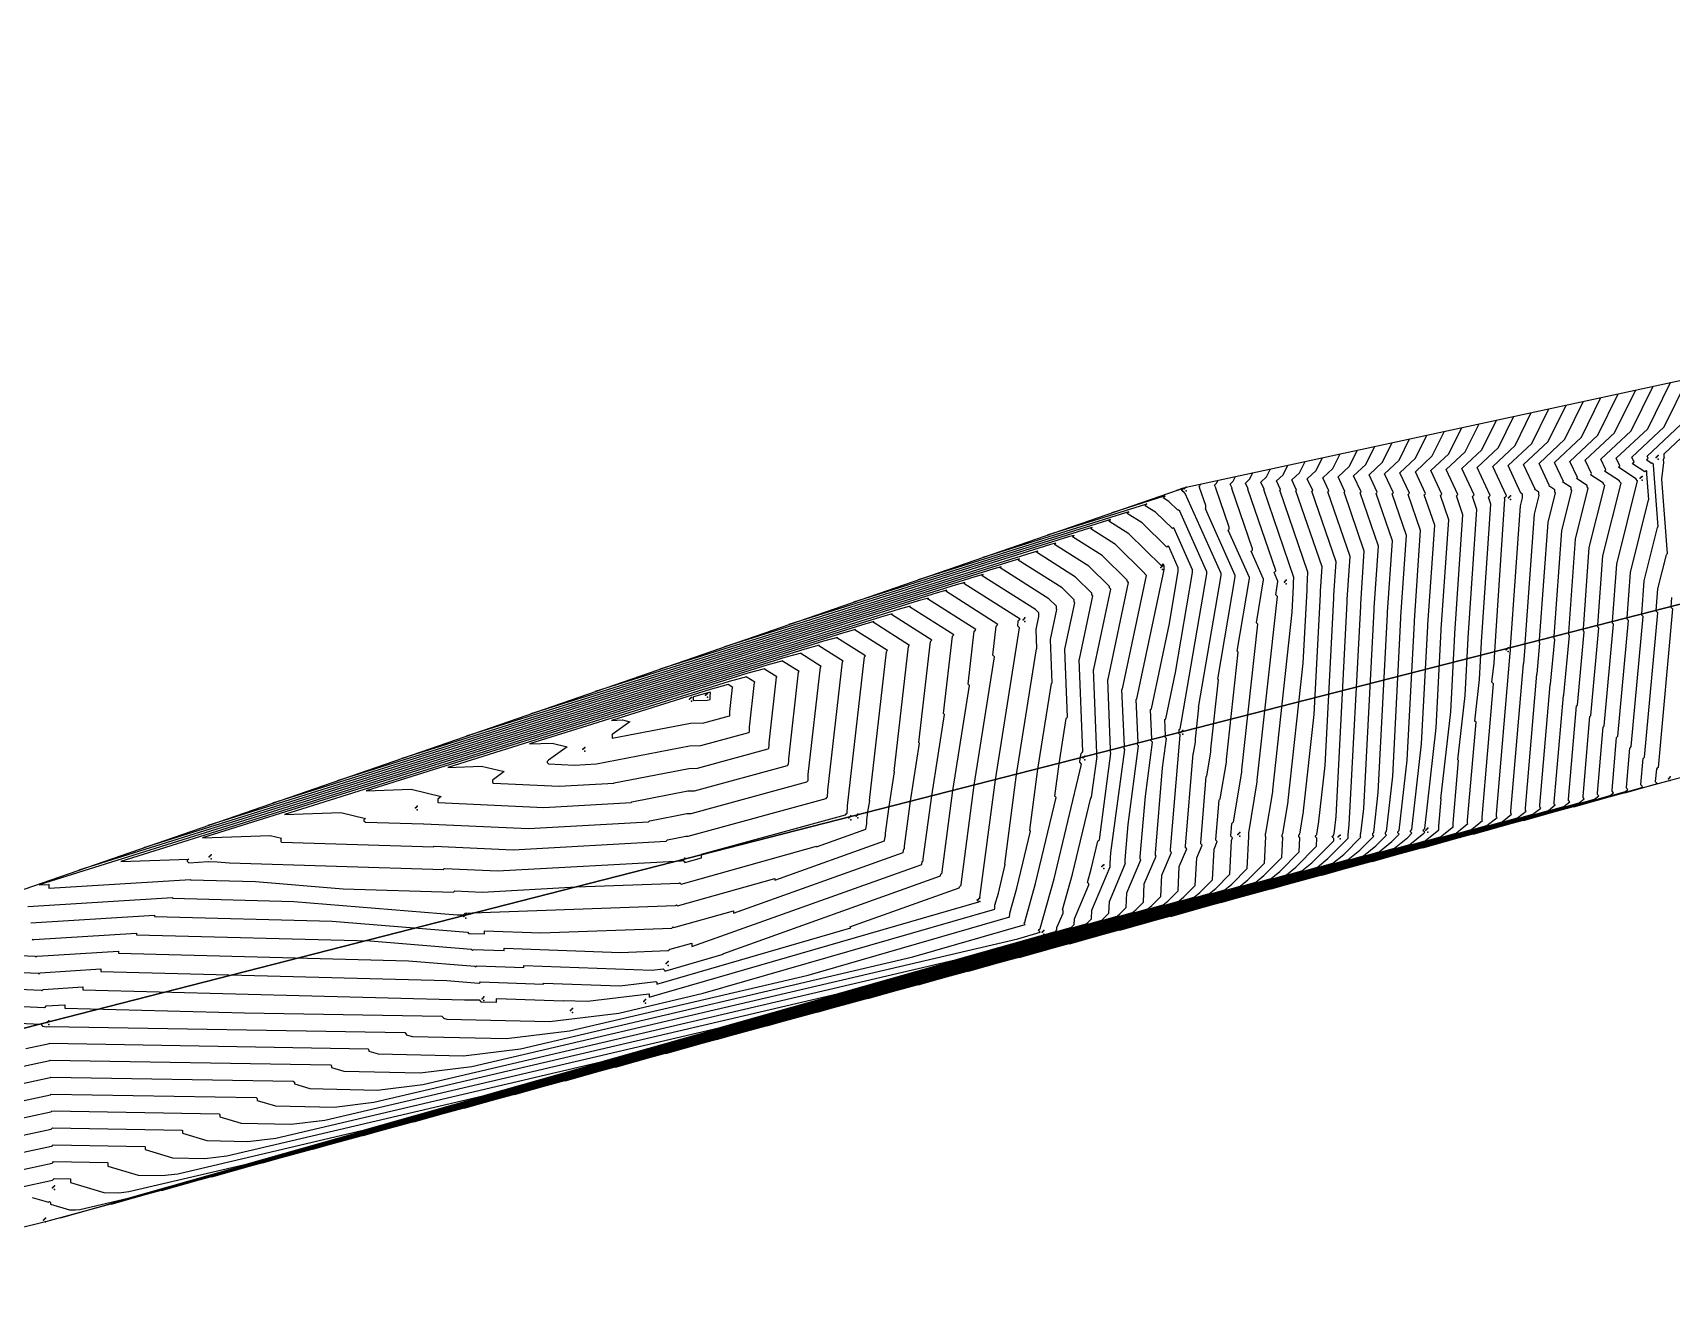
# Model space of a CAD drawing. Header units: metres. Extents: x 419582 to 423558, y 4805372 to 4807539.
# Drawn here: x 420175 to 420351, y 4805624.1 to 4805761.1 of the extents above; entities that cross this region are included whole.
import ezdxf

# ---------------------------------------------------------------- set-up
doc = ezdxf.new("R2010")
doc.units = ezdxf.units.M
for name, color, linetype in [('C-TINN', 4, 'Continuous'), ('C-TINN-BNDY', 110, 'Continuous'), ('C-TOPO-MAJR', 9, 'Continuous'), ('C-TOPO-MINR', 8, 'Continuous')]:
    doc.layers.add(name, color=color, linetype=linetype)

msp = doc.modelspace()

# ---------------------------------------------------------------- linework, layer by layer
at = {"color": 31, "lineweight": 30, "true_color": 0xffbd7a, "elevation": 1718.01}
msp.add_lwpolyline([(423449.83, 4807399.59), (423130.59, 4807500.11), (421950.92, 4806613), (421795.04, 4806430.99), (421305.02, 4806147.04), (421305.02, 4806147.04), (420630.08, 4805770.97), (419765.16, 4805549.54), (419617.36, 4805580.09)], dxfattribs=at)
at = {"layer": 'C-TINN', "color": 4, "linetype": 'Continuous', "lineweight": -3}
for p in [(420349.38, 4805715.53, 1584.71), (420349.48, 4805715.63, 1584.71), (420349.58, 4805715.73, 1584.71), (420349.58, 4805715.33, 1584.71), (420347.65, 4805713.29, 1582.27), (420347.75, 4805713.39, 1582.27), (420347.85, 4805713.49, 1582.27), (420347.85, 4805713.09, 1582.27), (420298.67, 4805712.14, 1554.15), (420298.77, 4805712.24, 1554.15), (420298.87, 4805712.34, 1554.15), (420298.87, 4805711.94, 1554.15), (420333.51, 4805711.19, 1574.25), (420333.61, 4805711.29, 1574.25), (420333.71, 4805711.39, 1574.25), (420333.71, 4805710.99, 1574.25), (420296.36, 4805703.89, 1549.9), (420296.16, 4805703.69, 1549.9), (420296.26, 4805703.79, 1549.9), (420296.36, 4805703.49, 1549.9), (420309.43, 4805702.13, 1558.45), (420309.53, 4805702.23, 1558.45), (420309.63, 4805702.33, 1558.45), (420309.63, 4805701.93, 1558.45), (420281.37, 4805698.08, 1542.22), (420281.47, 4805698.18, 1542.22), (420281.57, 4805698.28, 1542.22), (420281.57, 4805697.88, 1542.22), (420333.47, 4805695.07, 1574.84), (420333.27, 4805694.87, 1574.84), (420333.37, 4805694.97, 1574.84), (420333.47, 4805694.67, 1574.84), (420247.27, 4805689.97, 1527.86), (420247.37, 4805690.07, 1527.86), (420247.47, 4805690.17, 1527.86), (420247.47, 4805689.77, 1527.86), (420245.55, 4805689.55, 1528.02), (420245.65, 4805689.65, 1528.02), (420245.75, 4805689.75, 1528.02), (420245.75, 4805689.35, 1528.02), (420298.32, 4805685.99, 1553.18), (420298.42, 4805686.09, 1553.18), (420298.52, 4805686.19, 1553.18), (420298.52, 4805685.79, 1553.18), (420234.09, 4805684.17, 1529.34), (420234.19, 4805684.27, 1529.34), (420234.29, 4805684.37, 1529.34), (420234.29, 4805683.97, 1529.34), (420287.81, 4805683.24, 1546.13), (420287.91, 4805683.34, 1546.13), (420288.01, 4805683.44, 1546.13), (420288.01, 4805683.04, 1546.13), (420350.69, 4805681.01, 1586.91), (420350.79, 4805681.11, 1586.91), (420350.89, 4805681.21, 1586.91), (420350.89, 4805680.81, 1586.91), (420216.1, 4805677.87, 1532.38), (420216.2, 4805677.97, 1532.38), (420216.3, 4805678.07, 1532.38), (420216.3, 4805677.67, 1532.38), (420262.65, 4805676.81, 1535.18), (420262.75, 4805676.91, 1535.18), (420262.85, 4805677.01, 1535.18), (420262.85, 4805676.61, 1535.18), (420263.43, 4805676.99, 1535.53), (420263.53, 4805677.09, 1535.53), (420263.63, 4805677.19, 1535.53), (420263.63, 4805676.79, 1535.53), (420324.84, 4805675.68, 1570.24), (420304.45, 4805675.03, 1557.47), (420304.55, 4805675.13, 1557.47), (420304.65, 4805675.23, 1557.47), (420304.65, 4805674.83, 1557.47), (420315.21, 4805674.76, 1563.36), (420315.31, 4805674.86, 1563.36), (420315.41, 4805674.96, 1563.36), (420315.41, 4805674.56, 1563.36), (420324.64, 4805675.48, 1570.24), (420324.74, 4805675.58, 1570.24), (420324.84, 4805675.28, 1570.24), (420193.95, 4805672.62, 1534.84), (420194.05, 4805672.72, 1534.84), (420194.15, 4805672.82, 1534.84), (420194.15, 4805672.42, 1534.84), (420244.85, 4805672.26, 1534.98), (420244.95, 4805672.36, 1534.98), (420245.05, 4805672.46, 1534.98), (420245.05, 4805672.06, 1534.98), (420289.84, 4805671.57, 1548.58), (420289.94, 4805671.67, 1548.58), (420290.04, 4805671.77, 1548.58), (420290.04, 4805671.37, 1548.58), (420276.54, 4805668.03, 1542.01), (420276.64, 4805668.13, 1542.01), (420276.74, 4805668.23, 1542.01), (420276.74, 4805667.83, 1542.01), (420221.31, 4805666.22, 1537.06), (420221.41, 4805666.32, 1537.06), (420221.51, 4805666.42, 1537.06), (420221.51, 4805666.02, 1537.06), (420283.4, 4805664.51, 1546.25), (420283.5, 4805664.61, 1546.25), (420283.6, 4805664.71, 1546.25), (420283.6, 4805664.31, 1546.25), (420243.03, 4805661.16, 1539.57), (420243.13, 4805661.26, 1539.57), (420243.23, 4805661.36, 1539.57), (420243.23, 4805660.96, 1539.57), (420223.26, 4805657.38, 1541.92), (420223.36, 4805657.48, 1541.92), (420223.46, 4805657.58, 1541.92), (420223.46, 4805657.18, 1541.92), (420240.62, 4805657.09, 1542.45), (420240.72, 4805657.19, 1542.45), (420240.82, 4805657.29, 1542.45), (420240.82, 4805656.89, 1542.45), (420176.53, 4805654.81, 1543.89), (420176.63, 4805654.91, 1543.89), (420176.73, 4805655.01, 1543.89), (420176.73, 4805654.61, 1543.89), (420232.76, 4805656.11, 1542.47), (420232.86, 4805656.21, 1542.47), (420232.96, 4805656.31, 1542.47), (420232.96, 4805655.91, 1542.47), (420177.12, 4805637.08, 1553.43), (420177.22, 4805637.18, 1553.43), (420177.32, 4805637.28, 1553.43), (420177.32, 4805636.88, 1553.43), (420176.16, 4805633.6, 1554.7), (420176.26, 4805633.7, 1554.7), (420176.36, 4805633.8, 1554.7), (420176.36, 4805633.4, 1554.7)]:
    msp.add_point(p, dxfattribs=at)
at = {"layer": 'C-TINN-BNDY', "color": 110, "linetype": 'Continuous', "lineweight": -3, "flags": 128}
for points in [[(419987.22, 4805626.86), (420067.42, 4805642.58), (420130.36, 4805657.89), (420174.19, 4805669.18), (420298.87, 4805712.34), (420443.91, 4805743.65), (420493.5, 4805756.98)], [(420641.64, 4805749.79), (420396.34, 4805692.54), (420350.89, 4805680.81), (420176.36, 4805633.4), (420029.12, 4805597.02), (419709.39, 4805488.05)]]:
    msp.add_lwpolyline(points, dxfattribs=at)
at = {"layer": 'C-TOPO-MAJR', "color": 9, "linetype": 'Continuous', "lineweight": -3, "flags": 128}
for points, elevation in [([(420313.45, 4805670.64), (420339.45, 4805678.01), (420340.09, 4805678.52), (420339.97, 4805678.63), (420339.97, 4805678.8), (420340.83, 4805688.83), (420340.87, 4805688.87), (420340.92, 4805688.92), (420341.64, 4805696.79), (420341.55, 4805696.87), (420341.55, 4805697.1), (420342.18, 4805705.85), (420343.85, 4805712.5), (420343.7, 4805712.64), (420343.7, 4805712.75), (420342.32, 4805713.67), (420342.38, 4805713.72), (420342.43, 4805713.78), (420341.76, 4805715.21), (420344.9, 4805718.15), (420347.17, 4805722.77)], 1580), ([(420286.36, 4805663.28), (420331.18, 4805675.98), (420332.28, 4805676.86), (420332.22, 4805676.92), (420332.22, 4805677.2), (420333.7, 4805694.49), (420333.7, 4805694.49), (420333.7, 4805694.49), (420333.72, 4805694.74), (420333.72, 4805694.74), (420333.72, 4805695.13), (420334.81, 4805710.32), (420335.03, 4805711.19), (420335.01, 4805711.21), (420335.01, 4805711.57), (420334.83, 4805711.69), (420334.84, 4805711.69), (420334.85, 4805711.7), (420333.47, 4805714.65), (420336, 4805717.03), (420337.83, 4805720.75)], 1575), ([(420259.26, 4805655.92), (420322.9, 4805673.95), (420324.43, 4805675.17), (420324.51, 4805675.25), (420324.32, 4805675.45), (420324.32, 4805675.46), (420324.41, 4805675.56), (420324.51, 4805675.65), (420325.74, 4805686.48), (420326.29, 4805696.95), (420326.29, 4805697.07), (420327.09, 4805708.81), (420326.19, 4805711.43), (420326.26, 4805711.51), (420326.34, 4805711.59), (420325.17, 4805714.1), (420327.09, 4805715.9), (420328.49, 4805718.73)], 1570), ([(420340.54, 4805678), (420347.73, 4805680.03), (420347.91, 4805680.18), (420347.73, 4805680.35), (420347.73, 4805680.4), (420347.97, 4805683.17), (420348.05, 4805683.26), (420348.13, 4805683.34), (420349.55, 4805698.84), (420349.38, 4805699.01), (420349.38, 4805699.07), (420349.55, 4805701.39), (420350.47, 4805705.07), (420350.53, 4805705.13), (420350.59, 4805705.19), (420349.97, 4805713.2), (420350.21, 4805714.99), (420350.15, 4805715.29), (420350.25, 4805715.54), (420350.24, 4805715.55), (420350.24, 4805715.93), (420350.25, 4805715.94), (420350.25, 4805715.94), (420353.8, 4805719.27)], 1585), ([(420232.17, 4805648.56), (420314.63, 4805671.92), (420315.83, 4805672.88), (420317.66, 4805674.73), (420317.61, 4805674.78), (420317.61, 4805675.08), (420317.63, 4805675.11), (420317.66, 4805675.13), (420317.96, 4805677.8), (420319.08, 4805699.11), (420319.08, 4805699.35), (420319.53, 4805706), (420317.57, 4805711.72), (420317.62, 4805711.77), (420317.68, 4805711.83), (420316.87, 4805713.54), (420318.19, 4805714.78), (420319.14, 4805716.72)], 1565), ([(420205.08, 4805641.2), (420306.36, 4805669.89), (420307.24, 4805670.6), (420309.16, 4805672.55), (420309.27, 4805674.71), (420309.19, 4805674.8), (420309.19, 4805675.03), (420309.23, 4805675.07), (420309.27, 4805675.11), (420309.84, 4805678.53), (420309.84, 4805678.67), (420311.45, 4805693.42), (420311.87, 4805701.26), (420311.87, 4805701.62), (420311.97, 4805703.2), (420308.95, 4805712.01), (420308.98, 4805712.03), (420309.01, 4805712.06), (420308.58, 4805712.99), (420309.29, 4805713.65), (420309.8, 4805714.7)], 1560), ([(420177.99, 4805633.84), (420298.08, 4805667.86), (420298.64, 4805668.31), (420299.87, 4805669.55), (420300.02, 4805672.51), (420300.59, 4805673.87), (420300.45, 4805674.01), (420300.45, 4805674.12), (420301.04, 4805681.23), (420301.08, 4805681.27), (420301.12, 4805681.31), (420301.54, 4805683.85), (420301.54, 4805684.18), (420302.36, 4805691.63), (420302.29, 4805691.69), (420304.16, 4805702.68), (420304.16, 4805702.84), (420300.96, 4805710), (420300.98, 4805710.02), (420301, 4805710.04), (420301, 4805710.36), (420300.33, 4805712.29), (420300.34, 4805712.3), (420300.34, 4805712.3), (420300.28, 4805712.43), (420300.38, 4805712.53), (420300.46, 4805712.68)], 1555), ([(420163.03, 4805640.39), (420176.98, 4805643.38), (420177.04, 4805643.45), (420177.11, 4805643.51), (420191.01, 4805643.27), (420191.07, 4805643.21), (420191.07, 4805642.93), (420193.68, 4805642.15), (420198.11, 4805642.05), (420201.09, 4805642.41), (420236.01, 4805650.59), (420289.81, 4805665.83), (420290.05, 4805666.02), (420290.57, 4805666.56), (420290.64, 4805667.83), (420292.37, 4805671.92), (420292.34, 4805671.95), (420292.34, 4805672.29), (420292.66, 4805676.1), (420293.78, 4805684.55), (420293.67, 4805684.66), (420293.67, 4805684.84), (420293.72, 4805684.89), (420293.53, 4805689.51), (420293.6, 4805689.58), (420296.43, 4805702.96), (420296.51, 4805703.47), (420296.51, 4805703.87), (420296.42, 4805704.08), (420296.41, 4805704.08), (420296.32, 4805703.99), (420296.22, 4805703.89), (420292.72, 4805707.32), (420290.59, 4805708.67), (420290.67, 4805708.76), (420290.76, 4805708.84), (420290.43, 4805708.75), (420270.09, 4805702.38)], 1550), ([(420174.24, 4805652.03), (420176.78, 4805652.57), (420176.79, 4805652.58), (420176.8, 4805652.59), (420210.97, 4805652), (420211.11, 4805651.85), (420211.11, 4805651.75), (420212.11, 4805651.45), (420221.25, 4805651.25), (420227.4, 4805652), (420269.53, 4805661.87), (420281.58, 4805665.35), (420281.44, 4805665.49), (420281.51, 4805665.56), (420281.58, 4805665.63), (420281.58, 4805665.75), (420282.7, 4805669.75), (420284.92, 4805678.98), (420284.77, 4805679.12), (420285.23, 4805682.6), (420286.01, 4805687.47), (420286.08, 4805687.54), (420286.15, 4805687.61), (420285.84, 4805694.89), (420285.87, 4805694.91), (420286.92, 4805699.91), (420286.85, 4805699.98), (420286.85, 4805700.24), (420285.55, 4805701.51), (420280.85, 4805704.49), (420280.92, 4805704.56), (420280.98, 4805704.62), (420280.27, 4805704.43), (420235.42, 4805690.38)], 1545), ([(420167.95, 4805662.28), (420175.25, 4805661.95), (420175.35, 4805661.85), (420175.4, 4805661.9), (420175.45, 4805661.95), (420184.22, 4805662.49), (420184.22, 4805662.27), (420215.37, 4805661.46), (420222.49, 4805660.87), (420222.57, 4805660.79), (420222.63, 4805660.85), (420222.69, 4805660.91), (420227.73, 4805660.74), (420227.73, 4805660.93), (420241.54, 4805660.44), (420242.7, 4805660.58), (420242.87, 4805660.41), (420242.87, 4805660.35), (420249.14, 4805662.17), (420249.1, 4805662.21), (420272.51, 4805670.56), (420272.54, 4805670.75), (420272.6, 4805670.82), (420272.67, 4805670.89), (420272.67, 4805671.01), (420273.83, 4805679.74), (420275.62, 4805691.01), (420275.48, 4805691.15), (420276.13, 4805696.86), (420276.21, 4805696.94), (420276.3, 4805697.03), (420271.11, 4805700.32), (420271.16, 4805700.36), (420271.21, 4805700.41), (420270.1, 4805700.11), (420200.75, 4805678.37)], 1540)]:
    msp.add_lwpolyline(points, dxfattribs=dict(at, elevation=elevation))
for points, elevation in [([(420224.92, 4805671.1), (420244.63, 4805672.2), (420244.84, 4805672.21), (420244.84, 4805672.21), (420244.84, 4805672.21), (420245.04, 4805672.01), (420246.83, 4805672.51), (420246.81, 4805672.53), (420246.81, 4805672.89), (420262.28, 4805677.13), (420262.37, 4805677.23), (420262.47, 4805677.32), (420262.51, 4805678.06), (420262.51, 4805678.09), (420264.33, 4805694.1), (420264.38, 4805694.15), (420264.43, 4805694.2), (420261.38, 4805696.14), (420261.4, 4805696.16), (420261.43, 4805696.19), (420259.94, 4805695.78), (420184.46, 4805672.13), (420191.75, 4805672.38), (420191.66, 4805672.29), (420191.57, 4805672.21), (420191.57, 4805672.16), (420191.75, 4805671.98), (420193.84, 4805672.11), (420193.84, 4805672.11), (420194.81, 4805672.08), (420196.11, 4805671.97), (420219.1, 4805671.26), (420219.16, 4805671.32), (420219.22, 4805671.37), (420224.92, 4805671.1)], 1535), ([(420233.2, 4805682.47), (420235.53, 4805682.6), (420235.54, 4805682.61), (420235.55, 4805682.62), (420245.55, 4805684.55), (420246.74, 4805684.57), (420251.91, 4805685.98), (420251.94, 4805686.01), (420251.97, 4805686.04), (420251.98, 4805686.26), (420251.98, 4805686.55), (420252.52, 4805691.35), (420252.54, 4805691.36), (420252.55, 4805691.38), (420251.64, 4805691.96), (420251.65, 4805691.97), (420251.65, 4805691.97), (420249.78, 4805691.46), (420228.36, 4805684.75), (420230.77, 4805684.83), (420232.38, 4805684.45), (420230.38, 4805683), (420230.31, 4805682.92), (420230.23, 4805682.85), (420230.23, 4805682.76), (420230.38, 4805682.6), (420233.2, 4805682.47)], 1530)]:
    msp.add_lwpolyline(points, close=True, dxfattribs=dict(at, elevation=elevation))
at = {"layer": 'C-TOPO-MINR', "color": 8, "linetype": 'Continuous', "lineweight": -3, "flags": 128}
for points, elevation in [([(420324.29, 4805673.58), (420342.76, 4805678.82), (420343.22, 4805679.18), (420343.08, 4805679.32), (420343.08, 4805679.44), (420343.69, 4805686.57), (420343.74, 4805686.63), (420343.8, 4805686.69), (420344.8, 4805697.61), (420344.68, 4805697.73), (420344.68, 4805697.89), (420345.13, 4805704.07), (420347.37, 4805713.02), (420347.18, 4805713.21), (420347.18, 4805713.23), (420345.32, 4805714.46), (420345.39, 4805714.53), (420345.47, 4805714.61), (420345.08, 4805715.43), (420348.46, 4805718.6), (420350.91, 4805723.57)], 1582), ([(420329.7, 4805675.05), (420344.42, 4805679.22), (420344.78, 4805679.51), (420344.63, 4805679.67), (420344.63, 4805679.76), (420345.11, 4805685.44), (420345.18, 4805685.5), (420345.25, 4805685.57), (420346.39, 4805698.02), (420346.25, 4805698.16), (420346.25, 4805698.28), (420346.6, 4805703.17), (420348.55, 4805710.95), (420348.57, 4805710.96), (420348.58, 4805710.98), (420348.37, 4805713.76), (420348.37, 4805714.04), (420348.31, 4805714.1), (420348.24, 4805714.03), (420348.17, 4805713.96), (420346.82, 4805714.85), (420346.9, 4805714.94), (420346.99, 4805715.02), (420346.74, 4805715.54), (420350.24, 4805718.82), (420352.78, 4805723.98)], 1583), ([(420297.19, 4805666.22), (420334.49, 4805676.79), (420335.4, 4805677.52), (420335.32, 4805677.6), (420335.32, 4805677.84), (420336.55, 4805692.23), (420336.57, 4805692.24), (420336.59, 4805692.26), (420336.89, 4805695.56), (420336.85, 4805695.59), (420336.85, 4805695.92), (420337.76, 4805708.53), (420338.56, 4805711.71), (420338.49, 4805711.78), (420338.49, 4805712.04), (420337.83, 4805712.48), (420337.86, 4805712.5), (420337.88, 4805712.53), (420336.79, 4805714.87), (420339.56, 4805717.48), (420341.57, 4805721.56)], 1577), ([(420302.61, 4805667.7), (420336.14, 4805677.19), (420336.97, 4805677.85), (420336.87, 4805677.95), (420336.87, 4805678.16), (420337.98, 4805691.09), (420338, 4805691.12), (420338.03, 4805691.15), (420338.47, 4805695.97), (420338.42, 4805696.02), (420338.42, 4805696.31), (420339.23, 4805707.64), (420340.32, 4805711.97), (420340.23, 4805712.07), (420340.23, 4805712.28), (420339.33, 4805712.87), (420339.36, 4805712.91), (420339.4, 4805712.95), (420338.45, 4805714.99), (420341.34, 4805717.7), (420343.44, 4805721.96)], 1578), ([(420308.03, 4805669.17), (420337.8, 4805677.6), (420338.53, 4805678.19), (420338.42, 4805678.29), (420338.42, 4805678.48), (420339.4, 4805689.96), (420339.44, 4805690), (420339.47, 4805690.03), (420340.05, 4805696.38), (420339.98, 4805696.45), (420339.98, 4805696.71), (420340.71, 4805706.75), (420342.08, 4805712.23), (420341.97, 4805712.35), (420341.97, 4805712.52), (420340.83, 4805713.27), (420340.87, 4805713.32), (420340.92, 4805713.36), (420340.11, 4805715.1), (420343.12, 4805717.92), (420345.3, 4805722.36)], 1579), ([(420318.87, 4805672.11), (420341.11, 4805678.41), (420341.65, 4805678.85), (420341.53, 4805678.98), (420341.53, 4805679.12), (420342.26, 4805687.7), (420342.31, 4805687.75), (420342.36, 4805687.8), (420343.22, 4805697.2), (420343.12, 4805697.3), (420343.12, 4805697.5), (420343.65, 4805704.96), (420345.61, 4805712.76), (420345.44, 4805712.93), (420345.44, 4805712.99), (420343.82, 4805714.06), (420343.89, 4805714.13), (420343.95, 4805714.19), (420343.42, 4805715.32), (420346.68, 4805718.37), (420349.04, 4805723.17)], 1581), ([(420275.52, 4805660.34), (420327.87, 4805675.17), (420329.15, 4805676.2), (420329.12, 4805676.23), (420329.12, 4805676.56), (420330.02, 4805687.07), (420329.9, 4805687.19), (420330.41, 4805691.68), (420330.62, 4805695.66), (420330.62, 4805695.71), (420331.62, 4805710.49), (420331.36, 4805711.26), (420331.45, 4805711.36), (420331.54, 4805711.45), (420330.15, 4805714.43), (420332.43, 4805716.58), (420334.09, 4805719.94)], 1573), ([(420280.94, 4805661.81), (420329.52, 4805675.57), (420330.72, 4805676.53), (420330.67, 4805676.57), (420330.67, 4805676.88), (420331.89, 4805691.2), (420331.73, 4805691.37), (420331.96, 4805693.41), (420332.06, 4805695.23), (420332.06, 4805695.25), (420333.13, 4805711.05), (420333.08, 4805711.2), (420333.18, 4805711.3), (420333.28, 4805711.4), (420331.81, 4805714.54), (420334.21, 4805716.8), (420335.96, 4805720.35)], 1574), ([(420291.77, 4805664.75), (420332.83, 4805676.38), (420333.84, 4805677.19), (420333.77, 4805677.26), (420333.77, 4805677.52), (420335.12, 4805693.36), (420335.13, 4805693.37), (420335.14, 4805693.38), (420335.31, 4805695.15), (420335.29, 4805695.17), (420335.29, 4805695.53), (420336.29, 4805709.43), (420336.8, 4805711.45), (420336.75, 4805711.49), (420336.75, 4805711.8), (420336.33, 4805712.08), (420336.35, 4805712.1), (420336.37, 4805712.12), (420335.13, 4805714.76), (420337.78, 4805717.25), (420339.7, 4805721.15)], 1576), ([(420248.43, 4805652.98), (420319.6, 4805673.14), (420320.99, 4805674.26), (420321.77, 4805675.05), (420321.63, 4805675.18), (420321.63, 4805675.31), (420321.7, 4805675.38), (420321.77, 4805675.45), (420322.63, 4805683.01), (420323.4, 4805697.82), (420323.4, 4805697.98), (420324.06, 4805707.69), (420322.74, 4805711.55), (420322.81, 4805711.62), (420322.88, 4805711.69), (420321.85, 4805713.88), (420323.53, 4805715.45), (420324.75, 4805717.93)], 1568), ([(420253.84, 4805654.45), (420321.25, 4805673.54), (420322.71, 4805674.71), (420323.14, 4805675.15), (420322.98, 4805675.31), (420322.98, 4805675.39), (420323.06, 4805675.47), (420323.14, 4805675.55), (420324.18, 4805684.74), (420324.85, 4805697.39), (420324.85, 4805697.53), (420325.58, 4805708.25), (420324.46, 4805711.49), (420324.54, 4805711.56), (420324.61, 4805711.64), (420323.51, 4805713.99), (420325.31, 4805715.68), (420326.62, 4805718.33)], 1569), ([(420264.68, 4805657.39), (420324.56, 4805674.35), (420326.03, 4805675.53), (420326.02, 4805675.54), (420326.02, 4805675.92), (420326.27, 4805678.82), (420326.23, 4805678.85), (420327.3, 4805688.21), (420327.73, 4805696.52), (420327.73, 4805696.62), (420328.6, 4805709.37), (420327.91, 4805711.38), (420327.99, 4805711.46), (420328.08, 4805711.54), (420326.83, 4805714.21), (420328.87, 4805716.13), (420330.36, 4805719.14)], 1571), ([(420270.1, 4805658.86), (420326.21, 4805674.76), (420327.59, 4805675.86), (420327.57, 4805675.88), (420327.57, 4805676.24), (420328.14, 4805682.95), (420328.07, 4805683.02), (420328.85, 4805689.94), (420329.17, 4805696.09), (420329.17, 4805696.16), (420330.11, 4805709.93), (420329.63, 4805711.32), (420329.72, 4805711.41), (420329.81, 4805711.5), (420328.49, 4805714.32), (420330.65, 4805716.35), (420332.22, 4805719.54)], 1572), ([(420335.12, 4805676.53), (420346.07, 4805679.63), (420346.34, 4805679.84), (420346.18, 4805680.01), (420346.18, 4805680.08), (420346.54, 4805684.3), (420346.61, 4805684.38), (420346.69, 4805684.46), (420347.97, 4805698.43), (420347.82, 4805698.58), (420347.82, 4805698.68), (420348.07, 4805702.28), (420349.51, 4805708.01), (420349.55, 4805708.05), (420349.59, 4805708.08), (420349.08, 4805714.68), (420349.08, 4805714.79), (420348.93, 4805714.94), (420348.91, 4805714.91), (420348.88, 4805714.88), (420348.32, 4805715.25), (420348.41, 4805715.34), (420348.5, 4805715.44), (420348.4, 4805715.65), (420352.02, 4805719.05)], 1584), ([(420226.75, 4805647.09), (420312.98, 4805671.51), (420314.11, 4805672.43), (420316.29, 4805674.63), (420316.27, 4805674.65), (420316.27, 4805675.01), (420316.28, 4805675.02), (420316.29, 4805675.03), (420316.41, 4805676.07), (420317.64, 4805699.54), (420317.64, 4805699.8), (420318.02, 4805705.44), (420315.85, 4805711.78), (420315.89, 4805711.83), (420315.94, 4805711.87), (420315.21, 4805713.43), (420316.41, 4805714.55), (420317.28, 4805716.31)], 1564), ([(420237.59, 4805650.03), (420316.29, 4805672.32), (420317.55, 4805673.34), (420319.03, 4805674.84), (420318.95, 4805674.91), (420318.95, 4805675.16), (420318.99, 4805675.2), (420319.03, 4805675.24), (420319.52, 4805679.54), (420320.52, 4805698.68), (420320.52, 4805698.89), (420321.04, 4805706.56), (420319.29, 4805711.66), (420319.35, 4805711.72), (420319.41, 4805711.78), (420318.53, 4805713.65), (420319.97, 4805715), (420321.01, 4805717.12)], 1566), ([(420243.01, 4805651.5), (420317.94, 4805672.73), (420319.27, 4805673.8), (420320.4, 4805674.94), (420320.29, 4805675.05), (420320.29, 4805675.24), (420320.35, 4805675.29), (420320.4, 4805675.34), (420321.07, 4805681.27), (420321.96, 4805698.25), (420321.96, 4805698.44), (420322.55, 4805707.12), (420321.02, 4805711.6), (420321.08, 4805711.67), (420321.14, 4805711.73), (420320.19, 4805713.77), (420321.75, 4805715.23), (420322.88, 4805717.52)], 1567), ([(420210.5, 4805642.67), (420308.01, 4805670.3), (420308.96, 4805671.05), (420311.02, 4805673.15), (420311.1, 4805674.67), (420310.98, 4805674.79), (420310.98, 4805674.95), (420311.04, 4805675.01), (420311.1, 4805675.07), (420311.49, 4805677.47), (420311.49, 4805677.56), (420312.63, 4805687.92), (420313.31, 4805700.83), (420313.31, 4805701.17), (420313.48, 4805703.76), (420310.68, 4805711.95), (420310.71, 4805711.98), (420310.74, 4805712.02), (420310.24, 4805713.1), (420311.07, 4805713.88), (420311.67, 4805715.1)], 1561), ([(420215.92, 4805644.14), (420309.67, 4805670.7), (420310.68, 4805671.51), (420312.88, 4805673.75), (420312.93, 4805674.62), (420312.77, 4805674.78), (420312.77, 4805674.87), (420312.85, 4805674.95), (420312.93, 4805675.02), (420313.15, 4805676.41), (420313.15, 4805676.46), (420313.81, 4805682.43), (420314.75, 4805700.4), (420314.75, 4805700.71), (420315, 4805704.32), (420312.4, 4805711.89), (420312.44, 4805711.93), (420312.48, 4805711.97), (420311.9, 4805713.21), (420312.85, 4805714.1), (420313.54, 4805715.51)], 1562), ([(420221.33, 4805645.62), (420311.32, 4805671.11), (420312.39, 4805671.97), (420314.74, 4805674.34), (420314.75, 4805674.58), (420314.56, 4805674.76), (420314.56, 4805674.79), (420314.66, 4805674.88), (420314.75, 4805674.98), (420314.81, 4805675.34), (420314.81, 4805675.36), (420314.99, 4805676.94), (420316.19, 4805699.97), (420316.19, 4805700.26), (420316.51, 4805704.88), (420314.12, 4805711.83), (420314.17, 4805711.88), (420314.21, 4805711.92), (420313.56, 4805713.32), (420314.63, 4805714.33), (420315.41, 4805715.91)], 1563), ([(420183.4, 4805635.31), (420299.74, 4805668.27), (420300.36, 4805668.77), (420301.73, 4805670.15), (420301.89, 4805673.45), (420302.23, 4805674.26), (420302.07, 4805674.42), (420302.07, 4805674.49), (420302.42, 4805678.72), (420302.48, 4805678.78), (420302.55, 4805678.85), (420303.2, 4805682.79), (420303.2, 4805683.08), (420304.47, 4805694.61), (420304.36, 4805694.72), (420305.68, 4805702.52), (420305.68, 4805702.63), (420303.41, 4805707.72), (420303.46, 4805707.76), (420303.5, 4805707.81), (420303.5, 4805708.03), (420302.06, 4805712.23), (420302.07, 4805712.24), (420302.08, 4805712.25), (420301.94, 4805712.55), (420302.16, 4805712.76), (420302.33, 4805713.09)], 1556), ([(420188.82, 4805636.79), (420301.39, 4805668.67), (420302.08, 4805669.23), (420303.59, 4805670.75), (420303.77, 4805674.39), (420303.88, 4805674.65), (420303.69, 4805674.84), (420303.69, 4805674.86), (420303.8, 4805676.21), (420303.89, 4805676.3), (420303.98, 4805676.39), (420304.86, 4805681.73), (420304.86, 4805681.98), (420306.57, 4805697.6), (420306.43, 4805697.74), (420307.21, 4805702.36), (420307.21, 4805702.43), (420305.87, 4805705.44), (420305.94, 4805705.5), (420306, 4805705.57), (420306, 4805705.71), (420303.78, 4805712.18), (420303.8, 4805712.19), (420303.81, 4805712.21), (420303.6, 4805712.66), (420303.94, 4805712.98), (420304.2, 4805713.49)], 1557), ([(420194.24, 4805638.26), (420303.05, 4805669.08), (420303.8, 4805669.68), (420305.44, 4805671.35), (420305.62, 4805674.81), (420305.6, 4805674.82), (420305.6, 4805675.19), (420305.61, 4805675.2), (420305.62, 4805675.21), (420306.52, 4805680.66), (420306.52, 4805680.87), (420308.68, 4805700.59), (420308.5, 4805700.77), (420308.74, 4805702.2), (420308.74, 4805702.22), (420308.32, 4805703.16), (420308.41, 4805703.25), (420308.5, 4805703.34), (420308.5, 4805703.38), (420305.51, 4805712.12), (420305.52, 4805712.14), (420305.54, 4805712.16), (420305.26, 4805712.77), (420305.73, 4805713.21), (420306.06, 4805713.89)], 1558), ([(420199.66, 4805639.73), (420304.7, 4805669.48), (420305.52, 4805670.14), (420307.3, 4805671.95), (420307.45, 4805674.76), (420307.39, 4805674.81), (420307.39, 4805675.11), (420307.42, 4805675.13), (420307.45, 4805675.16), (420308.18, 4805679.6), (420308.18, 4805679.77), (420310.28, 4805698.91), (420310.42, 4805701.69), (420310.42, 4805702.08), (420310.46, 4805702.64), (420307.23, 4805712.06), (420307.25, 4805712.09), (420307.28, 4805712.11), (420306.92, 4805712.88), (420307.51, 4805713.43), (420307.93, 4805714.3)], 1559), ([(420173.51, 4805637.1), (420177.1, 4805637.87), (420177.2, 4805637.97), (420177.29, 4805638.06), (420179.04, 4805638.03), (420179.04, 4805638.02), (420179.04, 4805637.64), (420182.63, 4805636.56), (420184.23, 4805636.53), (420185.31, 4805636.66), (420197.93, 4805639.62), (420294.77, 4805667.05), (420295.2, 4805667.4), (420296.15, 4805668.35), (420296.26, 4805670.64), (420297.3, 4805673.09), (420297.2, 4805673.19), (420297.2, 4805673.39), (420298.19, 4805685.24), (420298.25, 4805685.72), (420298.06, 4805685.91), (420298.06, 4805685.92), (420298.15, 4805686.02), (420298.14, 4805686.28), (420298.24, 4805686.38), (420298.4, 4805687.14), (420301.1, 4805703), (420301.1, 4805703.25), (420298.19, 4805709.76), (420298.04, 4805709.91), (420298.02, 4805709.88), (420297.99, 4805709.85), (420297.02, 4805710.8), (420296.43, 4805711.18), (420296.53, 4805711.27), (420296.62, 4805711.37), (420296.53, 4805711.35), (420290.9, 4805709.58)], 1553), ([(420174.93, 4805636.02), (420176.69, 4805635.52), (420176.73, 4805635.56), (420176.78, 4805635.61), (420176.89, 4805635.5), (420176.89, 4805635.32), (420178.94, 4805634.7), (420179.6, 4805634.69), (420180.04, 4805634.74), (420185.24, 4805635.96), (420296.43, 4805667.45), (420296.92, 4805667.85), (420298.01, 4805668.95), (420298.14, 4805671.58), (420298.95, 4805673.48), (420298.83, 4805673.6), (420298.83, 4805673.76), (420299.65, 4805683.73), (420299.67, 4805683.75), (420299.69, 4805683.77), (420299.88, 4805684.92), (420299.88, 4805685.29), (420300.25, 4805688.64), (420300.22, 4805688.67), (420302.63, 4805702.84), (420302.63, 4805703.05), (420298.78, 4805711.66), (420298.59, 4805711.85), (420298.58, 4805711.85), (420298.58, 4805711.84), (420298.45, 4805711.97), (420298.38, 4805712.01), (420298.48, 4805712.11), (420298.58, 4805712.21), (420298.57, 4805712.21), (420297.83, 4805711.98)], 1554), ([(420160.78, 4805638.06), (420177.02, 4805641.55), (420177.1, 4805641.62), (420177.17, 4805641.69), (420187.02, 4805641.52), (420187.06, 4805641.48), (420187.06, 4805641.17), (420190, 4805640.28), (420193.48, 4805640.21), (420195.83, 4805640.49), (420223.32, 4805646.93), (420291.46, 4805666.24), (420291.77, 4805666.48), (420292.43, 4805667.16), (420292.51, 4805668.76), (420294.02, 4805672.31), (420293.96, 4805672.37), (420293.96, 4805672.66), (420294.5, 4805679.15), (420295.27, 4805684.94), (420295.13, 4805685.08), (420295.13, 4805685.2), (420295.2, 4805685.27), (420295.07, 4805688.44), (420295.15, 4805688.52), (420297.08, 4805697.69), (420298.04, 4805703.32), (420298.04, 4805703.66), (420297.01, 4805705.97), (420296.96, 4805706.03), (420296.88, 4805705.95), (420296.81, 4805705.88), (420294.15, 4805708.48), (420292.54, 4805709.51), (420292.62, 4805709.6), (420292.71, 4805709.68), (420292.47, 4805709.62), (420277.03, 4805704.78)], 1551), ([(420165.13, 4805637.15), (420177.06, 4805639.71), (420177.15, 4805639.79), (420177.23, 4805639.88), (420183.03, 4805639.78), (420183.05, 4805639.75), (420183.05, 4805639.4), (420186.31, 4805638.42), (420188.86, 4805638.37), (420190.57, 4805638.58), (420210.63, 4805643.28), (420293.12, 4805666.64), (420293.48, 4805666.94), (420294.29, 4805667.75), (420294.39, 4805669.7), (420295.66, 4805672.7), (420295.58, 4805672.78), (420295.58, 4805673.02), (420296.34, 4805682.19), (420296.76, 4805685.33), (420296.59, 4805685.5), (420296.59, 4805685.56), (420296.68, 4805685.65), (420296.61, 4805687.36), (420296.7, 4805687.45), (420297.74, 4805692.41), (420299.57, 4805703.16), (420299.57, 4805703.46), (420297.6, 4805707.87), (420297.5, 4805707.97), (420297.45, 4805707.92), (420297.4, 4805707.87), (420295.59, 4805709.64), (420294.48, 4805710.34), (420294.57, 4805710.44), (420294.67, 4805710.53), (420294.5, 4805710.48), (420283.96, 4805707.18)], 1552), ([(420165.27, 4805642.72), (420176.94, 4805645.22), (420176.99, 4805645.27), (420177.05, 4805645.33), (420195, 4805645.02), (420195.08, 4805644.94), (420195.08, 4805644.69), (420197.37, 4805644.01), (420202.74, 4805643.89), (420206.35, 4805644.33), (420248.7, 4805654.25), (420288.15, 4805665.43), (420288.33, 4805665.57), (420288.71, 4805665.96), (420288.76, 4805666.89), (420290.73, 4805671.53), (420290.72, 4805671.54), (420290.72, 4805671.92), (420290.81, 4805673.05), (420292.29, 4805684.16), (420292.21, 4805684.24), (420292.21, 4805684.48), (420292.25, 4805684.52), (420291.99, 4805690.59), (420292.06, 4805690.65), (420294.63, 4805702.83), (420294.45, 4805703.01), (420294.45, 4805703.06), (420291.29, 4805706.16), (420288.64, 4805707.84), (420288.72, 4805707.92), (420288.8, 4805708), (420288.4, 4805707.89), (420263.16, 4805699.98)], 1549), ([(420167.51, 4805645.05), (420176.9, 4805647.06), (420176.94, 4805647.1), (420176.98, 4805647.14), (420198.99, 4805646.76), (420199.09, 4805646.67), (420199.09, 4805646.46), (420201.05, 4805645.87), (420207.37, 4805645.73), (420211.62, 4805646.25), (420261.39, 4805657.91), (420286.5, 4805665.02), (420286.61, 4805665.11), (420286.85, 4805665.36), (420286.88, 4805665.95), (420288.44, 4805669.61), (420288.44, 4805669.71), (420288.29, 4805669.86), (420288.68, 4805671.28), (420289.41, 4805674.29), (420289.48, 4805674.36), (420289.56, 4805674.44), (420290.8, 4805683.77), (420290.74, 4805683.82), (420290.74, 4805684.12), (420290.77, 4805684.14), (420290.46, 4805691.66), (420290.51, 4805691.72), (420292.7, 4805702.1), (420292.55, 4805702.25), (420292.55, 4805702.35), (420289.85, 4805705), (420286.69, 4805707), (420286.77, 4805707.08), (420286.85, 4805707.15), (420286.37, 4805707.02), (420256.22, 4805697.58)], 1548), ([(420169.75, 4805647.37), (420176.86, 4805648.9), (420176.89, 4805648.93), (420176.92, 4805648.96), (420202.98, 4805648.51), (420203.1, 4805648.4), (420203.1, 4805648.22), (420204.74, 4805647.73), (420212, 4805647.57), (420216.88, 4805648.17), (420274.08, 4805661.57), (420284.84, 4805664.61), (420284.89, 4805664.65), (420284.99, 4805664.76), (420285.01, 4805665.01), (420285.67, 4805666.58), (420285.67, 4805666.85), (420285.61, 4805666.92), (420286.69, 4805670.77), (420288.66, 4805678.97), (420288.7, 4805679), (420288.73, 4805679.04), (420289.31, 4805683.38), (420289.28, 4805683.4), (420289.28, 4805683.75), (420289.29, 4805683.77), (420288.92, 4805692.74), (420288.96, 4805692.78), (420290.78, 4805701.37), (420290.65, 4805701.5), (420290.65, 4805701.65), (420288.42, 4805703.83), (420284.75, 4805706.16), (420284.82, 4805706.24), (420284.89, 4805706.31), (420284.33, 4805706.16), (420249.29, 4805695.18)], 1547), ([(420172, 4805649.7), (420176.82, 4805650.73), (420176.84, 4805650.75), (420176.86, 4805650.78), (420206.98, 4805650.26), (420207.1, 4805650.13), (420207.1, 4805649.98), (420208.42, 4805649.59), (420216.62, 4805649.41), (420222.14, 4805650.08), (420280.79, 4805663.82), (420283.2, 4805664.52), (420283.01, 4805664.71), (420283.1, 4805664.8), (420283.2, 4805664.89), (420283.2, 4805664.92), (420284.7, 4805670.26), (420287.65, 4805682.57), (420287.46, 4805682.77), (420287.51, 4805683.17), (420287.6, 4805683.73), (420287.7, 4805683.82), (420287.8, 4805683.92), (420287.38, 4805693.81), (420287.42, 4805693.85), (420288.85, 4805700.64), (420288.75, 4805700.74), (420288.75, 4805700.94), (420286.99, 4805702.67), (420282.8, 4805705.33), (420282.87, 4805705.4), (420282.94, 4805705.47), (420282.3, 4805705.29), (420242.35, 4805692.78)], 1546), ([(420161.63, 4805655.28), (420175.86, 4805654.64), (420175.86, 4805654.63), (420176.05, 4805654.43), (420176.48, 4805654.35), (420176.73, 4805654.41), (420176.74, 4805654.41), (420176.74, 4805654.41), (420214.96, 4805653.75), (420215.12, 4805653.58), (420215.12, 4805653.51), (420215.79, 4805653.31), (420225.88, 4805653.09), (420232.66, 4805653.92), (420258.27, 4805659.92), (420279.96, 4805666.18), (420279.87, 4805666.27), (420279.91, 4805666.32), (420279.96, 4805666.37), (420279.96, 4805666.58), (420280.71, 4805669.24), (420282.18, 4805675.38), (420282.09, 4805675.48), (420282.95, 4805682.02), (420284.41, 4805691.22), (420284.46, 4805691.26), (420284.5, 4805691.31), (420284.31, 4805695.97), (420284.32, 4805695.98), (420285, 4805699.18), (420284.95, 4805699.23), (420284.95, 4805699.53), (420284.12, 4805700.35), (420278.9, 4805703.66), (420278.96, 4805703.72), (420279.03, 4805703.78), (420278.24, 4805703.57), (420228.49, 4805687.98)], 1544), ([(420163.21, 4805657.03), (420176.24, 4805656.44), (420176.26, 4805656.42), (420176.35, 4805656.51), (420176.44, 4805656.6), (420178.44, 4805656.72), (420178.44, 4805656.36), (420197.75, 4805655.86), (420218.95, 4805655.49), (420219.13, 4805655.31), (420219.13, 4805655.28), (420219.48, 4805655.17), (420230.51, 4805654.93), (420237.93, 4805655.84), (420247.01, 4805657.96), (420278.34, 4805667.01), (420278.3, 4805667.05), (420278.32, 4805667.08), (420278.34, 4805667.1), (420278.34, 4805667.41), (420278.71, 4805668.73), (420279.45, 4805671.79), (420279.4, 4805671.84), (420280.67, 4805681.45), (420282.81, 4805694.96), (420282.83, 4805694.98), (420282.85, 4805695), (420282.77, 4805697.04), (420282.78, 4805697.05), (420283.07, 4805698.45), (420283.05, 4805698.47), (420283.05, 4805698.83), (420282.69, 4805699.19), (420276.96, 4805702.82), (420277.01, 4805702.88), (420277.07, 4805702.94), (420276.2, 4805702.7), (420221.55, 4805685.58)], 1543), ([(420164.79, 4805658.78), (420175.91, 4805658.28), (420175.96, 4805658.23), (420176.03, 4805658.31), (420176.11, 4805658.38), (420180.37, 4805658.65), (420180.37, 4805658.33), (420221.37, 4805657.27), (420222.94, 4805657.24), (420223.14, 4805657.04), (420223.14, 4805657.04), (420223.17, 4805657.03), (420224.84, 4805657), (420224.81, 4805657.02), (420224.81, 4805657.37), (420224.83, 4805657.38), (420224.84, 4805657.4), (420231.97, 4805657.15), (420231.97, 4805657.19), (420234.59, 4805657.1), (420241.17, 4805657.89), (420241.2, 4805657.86), (420241.2, 4805657.53), (420276.6, 4805667.8), (420276.4, 4805668), (420276.52, 4805668.04), (420276.52, 4805668.04), (420276.62, 4805668.14), (420276.72, 4805668.24), (420276.72, 4805668.24), (420278.39, 4805680.88), (420280.98, 4805697.2), (420280.79, 4805697.39), (420280.85, 4805697.96), (420280.95, 4805698.06), (420281.05, 4805698.16), (420275.01, 4805701.99), (420275.06, 4805702.04), (420275.12, 4805702.09), (420274.17, 4805701.84), (420214.62, 4805683.17)], 1542), ([(420166.37, 4805660.53), (420175.58, 4805660.11), (420175.65, 4805660.04), (420175.72, 4805660.1), (420175.78, 4805660.16), (420182.29, 4805660.57), (420182.29, 4805660.3), (420219.48, 4805659.33), (420222.89, 4805659.05), (420222.93, 4805659.02), (420223.01, 4805659.1), (420223.09, 4805659.18), (420229.85, 4805658.95), (420229.85, 4805659.06), (420238.06, 4805658.77), (420241.93, 4805659.24), (420242.03, 4805659.14), (420242.03, 4805658.94), (420262.87, 4805664.99), (420262.75, 4805665.1), (420274.52, 4805669.3), (420274.53, 4805669.4), (420274.61, 4805669.48), (420274.7, 4805669.56), (420274.7, 4805669.63), (420276.11, 4805680.31), (420278.3, 4805694.11), (420278.13, 4805694.27), (420278.49, 4805697.41), (420278.58, 4805697.5), (420278.67, 4805697.59), (420273.06, 4805701.15), (420273.11, 4805701.2), (420273.16, 4805701.25), (420272.14, 4805700.97), (420207.68, 4805680.77)], 1541), ([(420351.02, 4805700.49), (420350.95, 4805699.46), (420350.95, 4805699.44), (420351.13, 4805699.25), (420349.58, 4805682.22), (420349.48, 4805682.13), (420349.39, 4805682.04), (420349.28, 4805680.72), (420349.28, 4805680.7), (420349.47, 4805680.51), (420349.38, 4805680.44), (420345.96, 4805679.47)], 1586), ([(420174.79, 4805665.52), (420188.07, 4805666.34), (420188.07, 4805666.2), (420207.14, 4805665.71), (420221.69, 4805664.51), (420221.85, 4805664.35), (420221.87, 4805664.37), (420221.89, 4805664.39), (420223.5, 4805664.33), (420223.5, 4805664.66), (420229.57, 4805664.45), (420243.65, 4805664.96), (420243.72, 4805665.02), (420243.78, 4805665.09), (420243.85, 4805665.02), (420250.25, 4805666.81), (420250.25, 4805666.56), (420268.5, 4805673.07), (420268.55, 4805673.45), (420268.59, 4805673.49), (420268.63, 4805673.53), (420268.63, 4805673.77), (420269.26, 4805678.6), (420270.25, 4805684.83), (420270.18, 4805684.9), (420271.41, 4805695.76), (420271.48, 4805695.83), (420271.55, 4805695.9), (420267.22, 4805698.64), (420267.26, 4805698.68), (420267.29, 4805698.72), (420266.04, 4805698.38), (420186.88, 4805673.57)], 1538), ([(420174.92, 4805663.79), (420175.05, 4805663.66), (420175.08, 4805663.7), (420175.12, 4805663.73), (420186.14, 4805664.42), (420186.14, 4805664.23), (420211.25, 4805663.58), (420222.09, 4805662.69), (420222.21, 4805662.57), (420222.25, 4805662.61), (420222.29, 4805662.65), (420225.62, 4805662.54), (420225.62, 4805662.79), (420238.14, 4805662.35), (420243.26, 4805662.54), (420243.34, 4805662.63), (420243.43, 4805662.71), (420243.46, 4805662.69), (420245.78, 4805663.34), (420245.78, 4805662.99), (420270.51, 4805671.81), (420270.54, 4805672.1), (420270.6, 4805672.15), (420270.65, 4805672.21), (420270.65, 4805672.39), (420271.55, 4805679.17), (420272.94, 4805687.92), (420272.83, 4805688.03), (420273.77, 4805696.31), (420273.85, 4805696.38), (420273.92, 4805696.46), (420269.17, 4805699.48), (420269.21, 4805699.52), (420269.25, 4805699.56), (420268.07, 4805699.24), (420193.81, 4805675.97)], 1539), ([(420174.46, 4805667.3), (420189.99, 4805668.26), (420189.99, 4805668.17), (420203.03, 4805667.83), (420220.58, 4805666.39), (420221.25, 4805666.37), (420221.34, 4805666.47), (420221.44, 4805666.56), (420221.61, 4805666.56), (420222.18, 4805666.59), (420244.05, 4805667.38), (420244.09, 4805667.42), (420244.14, 4805667.46), (420244.25, 4805667.35), (420254.72, 4805670.29), (420254.72, 4805670.12), (420266.5, 4805674.32), (420266.56, 4805674.8), (420266.58, 4805674.83), (420266.6, 4805674.85), (420266.6, 4805675.16), (420266.98, 4805678.03), (420267.57, 4805681.74), (420267.53, 4805681.78), (420269.05, 4805695.2), (420269.11, 4805695.27), (420269.17, 4805695.33), (420265.27, 4805697.81), (420265.3, 4805697.84), (420265.34, 4805697.88), (420264.01, 4805697.51), (420179.95, 4805671.17)], 1537)]:
    msp.add_lwpolyline(points, dxfattribs=dict(at, elevation=elevation))
for points, elevation in [([(420223.26, 4805668.83), (420233.4, 4805669.4), (420244.45, 4805669.79), (420244.47, 4805669.82), (420244.49, 4805669.84), (420244.65, 4805669.68), (420259.19, 4805673.76), (420259.19, 4805673.69), (420264.49, 4805675.58), (420264.57, 4805676.15), (420264.57, 4805676.16), (420264.58, 4805676.17), (420264.58, 4805676.54), (420264.7, 4805677.46), (420264.89, 4805678.64), (420264.88, 4805678.66), (420266.69, 4805694.65), (420266.74, 4805694.71), (420266.8, 4805694.77), (420263.32, 4805696.97), (420263.35, 4805697), (420263.38, 4805697.03), (420261.97, 4805696.65), (420175.68, 4805669.61), (420176.74, 4805669.65), (420176.73, 4805669.63), (420176.72, 4805669.62), (420176.72, 4805669.27), (420176.74, 4805669.25), (420191.92, 4805670.19), (420191.92, 4805670.14), (420198.92, 4805669.96), (420208.34, 4805669.18), (420220.18, 4805668.81), (420220.25, 4805668.89), (420220.33, 4805668.97), (420223.26, 4805668.83)], 1536), ([(420226.58, 4805673.38), (420243.02, 4805674.29), (420243.1, 4805674.38), (420243.18, 4805674.46), (420245.15, 4805674.84), (420245.38, 4805674.84), (420260.2, 4805678.9), (420260.29, 4805678.98), (420260.37, 4805679.07), (420260.41, 4805679.7), (420260.41, 4805679.78), (420261.96, 4805693.55), (420262.01, 4805693.59), (420262.05, 4805693.64), (420259.43, 4805695.3), (420259.45, 4805695.32), (420259.47, 4805695.35), (420257.91, 4805694.92), (420193.24, 4805674.66), (420200.51, 4805674.91), (420201.71, 4805674.61), (420201.68, 4805674.58), (420201.65, 4805674.54), (420201.65, 4805674.28), (420201.71, 4805674.21), (420218.03, 4805673.71), (420218.07, 4805673.74), (420218.1, 4805673.78), (420226.58, 4805673.38)], 1534), ([(420228.23, 4805675.65), (420241.14, 4805676.37), (420241.21, 4805676.44), (420241.27, 4805676.5), (420245.25, 4805677.26), (420245.72, 4805677.27), (420258.13, 4805680.67), (420258.2, 4805680.74), (420258.27, 4805680.81), (420258.3, 4805681.34), (420258.3, 4805681.47), (420259.6, 4805693), (420259.64, 4805693.04), (420259.68, 4805693.07), (420257.48, 4805694.47), (420257.5, 4805694.48), (420257.52, 4805694.5), (420255.87, 4805694.06), (420202.02, 4805677.18), (420208.07, 4805677.39), (420210.72, 4805676.75), (420210.64, 4805676.67), (420210.57, 4805676.6), (420210.57, 4805676.5), (420210.72, 4805676.35), (420216.96, 4805676.15), (420216.98, 4805676.17), (420216.99, 4805676.18), (420228.23, 4805675.65)], 1533), ([(420229.89, 4805677.92), (420239.27, 4805678.45), (420239.32, 4805678.49), (420239.36, 4805678.54), (420245.35, 4805679.69), (420246.06, 4805679.7), (420256.06, 4805682.44), (420256.11, 4805682.5), (420256.17, 4805682.55), (420256.19, 4805682.98), (420256.19, 4805683.16), (420257.24, 4805692.45), (420257.27, 4805692.48), (420257.3, 4805692.51), (420255.53, 4805693.63), (420255.55, 4805693.65), (420255.56, 4805693.66), (420253.84, 4805693.19), (420210.8, 4805679.7), (420215.64, 4805679.87), (420218.87, 4805679.09), (420218.55, 4805678.86), (420218.54, 4805678.85), (420218.52, 4805678.83), (420218.52, 4805678.48), (420218.55, 4805678.46), (420229.89, 4805677.92)], 1532), ([(420231.54, 4805680.2), (420237.4, 4805680.52), (420237.43, 4805680.55), (420237.46, 4805680.58), (420245.45, 4805682.12), (420246.4, 4805682.14), (420253.98, 4805684.21), (420254.02, 4805684.25), (420254.07, 4805684.3), (420254.09, 4805684.62), (420254.09, 4805684.86), (420254.88, 4805691.9), (420254.9, 4805691.92), (420254.93, 4805691.94), (420253.59, 4805692.79), (420253.6, 4805692.81), (420253.61, 4805692.82), (420251.81, 4805692.33), (420219.58, 4805682.23), (420223.2, 4805682.35), (420225.62, 4805681.77), (420224.47, 4805680.93), (420224.42, 4805680.88), (420224.38, 4805680.84), (420224.38, 4805680.62), (420224.47, 4805680.53), (420231.54, 4805680.2)], 1531), ([(420237.24, 4805685.65), (420237.24, 4805685.36), (420245.65, 4805686.97), (420247.08, 4805687), (420249.83, 4805687.75), (420249.85, 4805687.77), (420249.87, 4805687.78), (420249.87, 4805687.9), (420249.87, 4805688.24), (420250.16, 4805690.8), (420250.17, 4805690.81), (420250.18, 4805690.81), (420249.69, 4805691.12), (420249.69, 4805691.13), (420249.7, 4805691.13), (420247.74, 4805690.6), (420237.15, 4805687.28), (420238.34, 4805687.32), (420239.13, 4805687.12), (420237.24, 4805685.76), (420237.22, 4805685.73), (420237.19, 4805685.7), (420237.24, 4805685.65)], 1529), ([(420245.97, 4805689.8), (420245.95, 4805689.79), (420245.94, 4805689.78), (420245.94, 4805689.43), (420245.97, 4805689.4), (420247.42, 4805689.43), (420247.76, 4805689.52), (420247.76, 4805689.52), (420247.76, 4805689.53), (420247.76, 4805689.54), (420247.76, 4805689.93), (420247.8, 4805690.25), (420247.8, 4805690.25), (420247.8, 4805690.25), (420247.74, 4805690.29), (420247.74, 4805690.29), (420247.74, 4805690.29), (420245.97, 4805689.8)], 1528)]:
    msp.add_lwpolyline(points, close=True, dxfattribs=dict(at, elevation=elevation))

doc.saveas('drawing.dxf')
